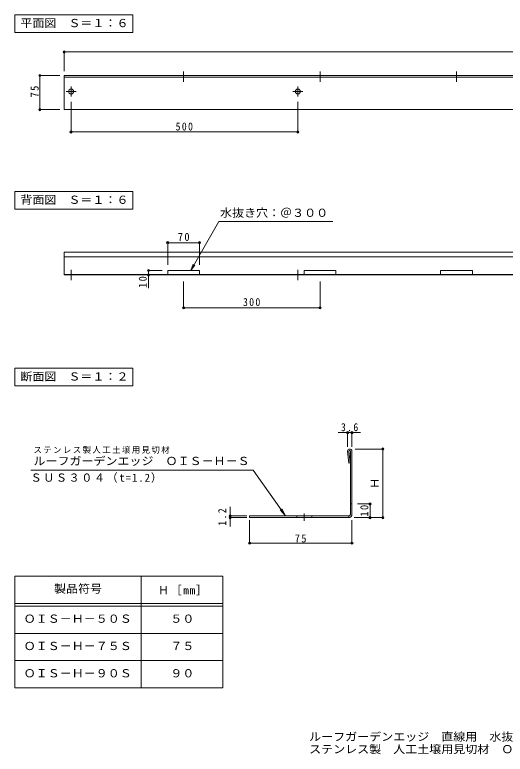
# Model space of a CAD drawing. Units: millimetres at full size, sheet at 1:6, with parts at other scales. Extents: x -1083 to 1113, y -804 to 823.
# Drawn here: x -1083 to -5, y -804 to 823 of the extents above; entities that cross this region are included whole.
import ezdxf
from ezdxf.enums import TextEntityAlignment as Align

# ---------------------------------------------------------------- set-up
doc = ezdxf.new("R2010")
doc.units = ezdxf.units.MM
doc.header["$LTSCALE"] = 6
doc.header["$PDMODE"] = 32
doc.header["$PDSIZE"] = 4.8
for name, pattern in [('CHAIN1', [8, 5, -1, 1, -1]), ('CHAIN2', [12, 9, -1, 1, -1]), ('DASHED1', [1.8, 1.2, -0.6])]:
    doc.linetypes.add(name, pattern=pattern)
for name, color, linetype, lineweight in [('2-0', 3, 'Continuous', 18), ('2-4', 7, 'Continuous', 18), ('2-F_2-Fﾚｲﾔ', 7, 'Continuous', 18), ('3-0', 3, 'Continuous', 18), ('3-4', 7, 'Continuous', 18), ('3-5', 7, 'Continuous', 18), ('3-F', 7, 'Continuous', 18), ('F-F_F-Fﾚｲﾔ', 7, 'Continuous', 18)]:
    doc.layers.add(name, color=color, linetype=linetype, lineweight=lineweight)
doc.layers.add('F-5_F-5ﾚｲﾔ', color=2, linetype='Continuous')
doc.styles.add('ＭＳ ゴシック', font='')
doc.styles.get('ＭＳ ゴシック').set_extended_font_data('MS Gothic')

msp = doc.modelspace()

# ---------------------------------------------------------------- linework, layer by layer
at = {"layer": '2-0'}
for p, q in [((-974.278, 689.154), (-974.278, 614.154)), ((-974.278, 689.154), (1050.721, 689.154)), ((-974.278, 685.554), (1050.721, 685.554)), ((-974.278, 614.154), (1050.721, 614.154)), ((-974.278, 300.5), (-974.278, 250.5)), ((-974.278, 300.5), (1050.721, 300.5)), ((-974.278, 290.2), (1050.721, 290.2)), ((-746.778, 260.5), (-676.778, 260.5)), ((-746.778, 260.5), (-746.778, 251.7)), ((-676.778, 260.5), (-676.778, 251.7)), ((-446.778, 260.5), (-376.778, 260.5)), ((-446.778, 260.5), (-446.778, 251.7)), ((-376.778, 260.5), (-376.778, 251.7)), ((-146.778, 260.5), (-76.778, 260.5)), ((-146.778, 260.5), (-146.778, 251.7)), ((-76.778, 260.5), (-76.778, 251.7)), ((-974.278, 251.7), (1050.721, 251.7)), ((-974.278, 250.5), (1050.721, 250.5))]:
    msp.add_line(p, q, dxfattribs=at)
at = {"layer": '2-0', "linetype": 'CHAIN1'}
for p, q in [((-711.778, 697.96), (-711.778, 675.547)), ((-411.778, 697.96), (-411.778, 675.547)), ((-111.778, 697.96), (-111.778, 675.547)), ((-959.278, 261.707), (-959.278, 239.293)), ((-460.528, 261.707), (-460.528, 239.293))]:
    msp.add_line(p, q, dxfattribs=at)
at = {"layer": '2-0', "linetype": 'DASHED1'}
for p, q in [((-746.778, 250.5), (-746.778, 251.7)), ((-676.778, 250.5), (-676.778, 251.7)), ((-446.778, 250.5), (-446.778, 251.7)), ((-376.778, 250.5), (-376.778, 251.7)), ((-146.778, 250.5), (-146.778, 251.7)), ((-76.778, 250.5), (-76.778, 251.7))]:
    msp.add_line(p, q, dxfattribs=at)
at = {"layer": '2-0'}
for centre in [(-959.278, 654.154), (-460.528, 654.154)]:
    msp.add_circle(centre, 5.5, dxfattribs=at)
at = {"layer": '2-4'}
for p, q in [((-746.778, 323.381), (-746.778, 272.5)), ((-746.778, 321.581), (-676.778, 321.581)), ((-676.778, 323.381), (-676.778, 272.5)), ((-790.879, 260.5), (-758.778, 260.5)), ((-789.079, 250.5), (-789.079, 260.5)), ((-789.079, 250.5), (-789.079, 221.322)), ((-711.778, 176.571), (-711.778, 236.309)), ((-411.778, 176.571), (-411.778, 236.309)), ((-711.778, 178.371), (-411.778, 178.371))]:
    msp.add_line(p, q, dxfattribs=at)
for p in [(-974.278, 741.019), (-1027.834, 689.154), (-1027.834, 614.154), (-959.278, 565.012), (-460.528, 565.012), (-746.778, 321.581), (-676.778, 321.581), (-789.079, 260.5), (-789.079, 250.5), (-711.778, 178.371), (-411.778, 178.371)]:
    msp.add_point(p, dxfattribs=at)
at = {"layer": '2-F_2-Fﾚｲﾔ'}
for p, q in [((-1082.941, 822.808), (-823.202, 822.808)), ((-1082.941, 822.808), (-1082.941, 784.154)), ((-823.202, 822.808), (-823.202, 784.154)), ((-1082.941, 784.154), (-823.202, 784.154)), ((-974.278, 699.154), (-974.278, 742.519)), ((-974.278, 741.019), (1050.721, 741.019)), ((-984.278, 689.154), (-1029.334, 689.154)), ((-1027.834, 614.154), (-1027.834, 689.154)), ((-959.278, 631.1), (-959.278, 563.212)), ((-460.528, 631.1), (-460.528, 563.212)), ((-984.278, 614.154), (-1029.334, 614.154)), ((-959.278, 565.012), (-460.528, 565.012)), ((-1082.941, 434.154), (-823.202, 434.154)), ((-1082.941, 434.154), (-1082.941, 395.5)), ((-823.202, 434.154), (-823.202, 395.5)), ((-1082.941, 395.5), (-823.202, 395.5)), ((-634.242, 367.89), (-383.798, 367.89)), ((-1082.941, 45.5), (-823.202, 45.5)), ((-1082.941, 45.5), (-1082.941, 6.846)), ((-823.202, 45.5), (-823.202, 6.846)), ((-1082.941, 6.846), (-823.202, 6.846))]:
    msp.add_line(p, q, dxfattribs=at)
at = {"layer": '2-F_2-Fﾚｲﾔ', "linetype": 'CHAIN1'}
for p, q in [((-970.331, 654.154), (-948.225, 654.154)), ((-959.278, 643.1), (-959.278, 665.207)), ((-471.582, 654.154), (-449.475, 654.154)), ((-460.528, 643.1), (-460.528, 665.207))]:
    msp.add_line(p, q, dxfattribs=at)
at = {"layer": '3-0'}
for p, q in [((-348.166, -136.732), (-345.791, -162.86)), ((-345.178, -136.732), (-345.178, -275.932)), ((-341.578, -275.932), (-341.578, -136.732)), ((-341.578, -253.132), (-345.178, -253.132)), ((-566.578, -283.132), (-566.578, -279.532)), ((-348.778, -279.532), (-566.578, -279.532)), ((-566.578, -283.132), (-348.778, -283.132)), ((-348.778, -279.532), (-348.778, -283.132))]:
    msp.add_line(p, q, dxfattribs=at)
at = {"layer": '3-0', "linetype": 'CHAIN2'}
msp.add_line((-446.578, -274.052), (-446.578, -289.877), dxfattribs=at)
at = {"layer": '3-0', "linetype": 'DASHED1'}
for p, q in [((-463.078, -283.132), (-463.078, -279.532)), ((-430.078, -283.132), (-430.078, -279.532))]:
    msp.add_line(p, q, dxfattribs=at)
at = {"layer": '3-0'}
msp.add_lwpolyline([(-351.178, -136.732), (-348.778, -163.132), (-345.791, -162.86)], dxfattribs=at)
for centre, radius, start, end in [((-346.378, -137.041), 4.81, 3.6819, 176.3181), ((-346.672, -136.748), 1.494, 0.62067, 179.38646), ((-348.778, -275.932), 3.6, 270, 0), ((-348.778, -275.932), 7.2, 270, 0)]:
    msp.add_arc(centre, radius, start, end, dxfattribs=at)
at = {"layer": '3-4'}
for p, q in [((-351.178, -96.263), (-371.655, -96.263)), ((-351.178, -127.732), (-351.178, -94.463)), ((-341.578, -96.263), (-351.178, -96.263)), ((-341.578, -127.732), (-341.578, -94.463)), ((-341.578, -96.263), (-323.209, -96.263)), ((-272.022, -132.231), (-334.378, -132.231)), ((-273.822, -132.231), (-273.822, -283.132)), ((-609.472, -279.532), (-609.472, -259.665)), ((-300.062, -253.132), (-329.578, -253.132)), ((-301.862, -253.132), (-301.862, -283.132)), ((-487.45, -279.532), (-499.68, -266.325)), ((-272.022, -283.132), (-336.778, -283.132))]:
    msp.add_line(p, q, dxfattribs=at)
for points in [[(-559.019, -178.459), (-487.45, -279.532), (-495.846, -263.61)], [(-609.472, -279.532), (-609.472, -283.132), (-609.472, -302.434)]]:
    msp.add_lwpolyline(points, dxfattribs=at)
for p in [(-351.178, -96.263), (-341.578, -96.263), (-273.822, -132.231), (-301.862, -253.132), (-609.472, -279.532), (-609.472, -283.132), (-301.862, -283.132), (-273.822, -283.132), (-566.578, -339.452), (-341.578, -339.452)]:
    msp.add_point(p, dxfattribs=at)
at = {"layer": '3-5'}
msp.add_line((-696.244, 260.5), (-687.112, 272.4), dxfattribs=at)
msp.add_lwpolyline([(-634.242, 367.89), (-696.244, 260.5), (-690.504, 274.358)], dxfattribs=at)
at = {"layer": '3-F'}
for p, q in [((-1047.993, -178.459), (-559.019, -178.459)), ((-572.578, -279.532), (-610.372, -279.532)), ((-572.578, -283.132), (-610.372, -283.132)), ((-566.578, -288.452), (-566.578, -340.352)), ((-341.578, -288.452), (-341.578, -340.352)), ((-341.578, -339.452), (-566.578, -339.452))]:
    msp.add_line(p, q, dxfattribs=at)
at = {"layer": 'F-F_F-Fﾚｲﾔ'}
for p, q in [((-1082.941, -411.721), (-1082.941, -657.721)), ((-1082.941, -411.721), (-625.449, -411.721)), ((-805.449, -411.721), (-805.449, -657.721)), ((-625.449, -411.721), (-625.449, -657.721)), ((-1082.941, -471.721), (-625.449, -471.721)), ((-1082.941, -477.721), (-625.449, -477.721)), ((-1082.941, -537.721), (-625.449, -537.721)), ((-1082.941, -597.721), (-625.449, -597.721)), ((-1082.941, -657.721), (-625.449, -657.721))]:
    msp.add_line(p, q, dxfattribs=at)

# ---------------------------------------------------------------- texts
at = {"layer": '2-4', "color": 2, "char_height": 17.6, "attachment_point": 7, "style": 'ＭＳ ゴシック'}
for s, insert in [('\\T1.27;\\W0.95;70', (-724.528, 325.181)), ('\\T1.27;\\W0.9;300', (-581.278, 181.971))]:
    msp.add_mtext(s, dxfattribs=dict(at, insert=insert))
at = {"layer": '2-4', "color": 2, "insert": (-792.679, 222.096), "char_height": 17.6, "attachment_point": 7, "rotation": 90, "style": 'ＭＳ ゴシック'}
msp.add_mtext('\\T1.27;\\W0.95;10', dxfattribs=at)
at = {"layer": '2-F_2-Fﾚｲﾔ', "color": 2, "style": 'ＭＳ ゴシック', "width": 1.1}
for s, p in [('平面図\u3000Ｓ＝１：６', (-1070.618, 790.36)), ('背面図\u3000Ｓ＝１：６', (-1070.618, 401.706)), ('水抜き穴：＠３００', (-631.663, 373.032)), ('断面図\u3000Ｓ＝１：２', (-1070.618, 13.052))]:
    msp.add_text(s, height=17.6, dxfattribs=at).set_placement(p, align=Align.BOTTOM_LEFT)
at = {"layer": '2-F_2-Fﾚｲﾔ', "color": 2, "insert": (-1030.333, 641.028), "char_height": 17.6, "attachment_point": 7, "rotation": 90, "style": 'ＭＳ ゴシック'}
msp.add_mtext('\\T1.27;\\W0.95;75', dxfattribs=at)
at = {"layer": '2-F_2-Fﾚｲﾔ', "color": 2, "insert": (-729.403, 568.012), "char_height": 17.6, "attachment_point": 7, "style": 'ＭＳ ゴシック'}
msp.add_mtext('\\T1.27;\\W0.9;500', dxfattribs=at)
at = {"layer": '3-4', "color": 2, "style": 'ＭＳ ゴシック'}
msp.add_text('Ｈ', height=17.6, rotation=90, dxfattribs=at).set_placement((-277.422, -219.682), align=Align.BOTTOM_LEFT)
at = {"layer": '3-4', "insert": (-365.878, -93.263), "char_height": 17.6, "attachment_point": 7, "style": 'ＭＳ ゴシック'}
msp.add_mtext('\\T1.27;\\W0.9;3.6', dxfattribs=at)
at = {"layer": '3-4', "color": 2, "insert": (-305.462, -280.882), "char_height": 17.6, "attachment_point": 7, "rotation": 90, "style": 'ＭＳ ゴシック'}
msp.add_mtext('\\T1.27;\\W0.95;10', dxfattribs=at)
at = {"layer": '3-F', "color": 2, "style": 'ＭＳ ゴシック', "width": 1.1}
msp.add_text('ルーフガーデンエッジ\u3000ＯＩＳ－Ｈ－Ｓ', height=17.6, dxfattribs=at).set_placement((-1042.019, -172.811), align=Align.BOTTOM_LEFT)
at = {"layer": '3-F', "insert": (-1042.019, -142.393), "char_height": 13.2, "attachment_point": 7, "style": 'ＭＳ ゴシック'}
msp.add_mtext('\\T1.17;ステンレス製人工土壌用見切材', dxfattribs=at)
at = {"layer": '3-F', "color": 2, "char_height": 17.6, "attachment_point": 7, "style": 'ＭＳ ゴシック'}
for s, insert in [('\\T1.16;ＳＵＳ３０４（t=1.2）', (-1047.993, -206.496)), ('\\T1.27;\\W0.95;75', (-467.428, -337.952))]:
    msp.add_mtext(s, dxfattribs=dict(at, insert=insert))
at = {"layer": '3-F', "color": 2, "insert": (-617.872, -300.865), "char_height": 17.6, "attachment_point": 7, "rotation": 90, "style": 'ＭＳ ゴシック'}
msp.add_mtext('\\T1.27;\\W0.9;1.2', dxfattribs=at)
at = {"layer": 'F-5_F-5ﾚｲﾔ', "style": 'ＭＳ ゴシック', "width": 1.1}
for s, p in [('ルーフガーデンエッジ\u3000直線用\u3000水抜き穴付', (-435.779, -779.244)), ('ステンレス製\u3000人工土壌用見切材\u3000ＯＩＳ－Ｈ－Ｓ', (-435.779, -806.742))]:
    msp.add_text(s, height=17.6, dxfattribs=at).set_placement(p, align=Align.BOTTOM_LEFT)
at = {"layer": 'F-F_F-Fﾚｲﾔ', "style": 'ＭＳ ゴシック', "width": 1.1}
for s, p in [('製品符号', (-996.695, -453.721)), ('ＯＩＳ－Ｈ－５０Ｓ', (-1063.419, -519.721)), ('５０', (-740.949, -519.721)), ('ＯＩＳ－Ｈ－７５Ｓ', (-1063.419, -579.721)), ('７５', (-740.949, -579.721)), ('ＯＩＳ－Ｈ－９０Ｓ', (-1063.419, -639.721)), ('９０', (-740.949, -639.721))]:
    msp.add_text(s, height=17.6, dxfattribs=at).set_placement(p, align=Align.BOTTOM_LEFT)
at = {"layer": 'F-F_F-Fﾚｲﾔ', "insert": (-767.949, -453.721), "char_height": 17.6, "attachment_point": 7, "style": 'ＭＳ ゴシック'}
msp.add_mtext('\\T1.16;Ｈ［mm］', dxfattribs=at)

doc.saveas('drawing.dxf')
